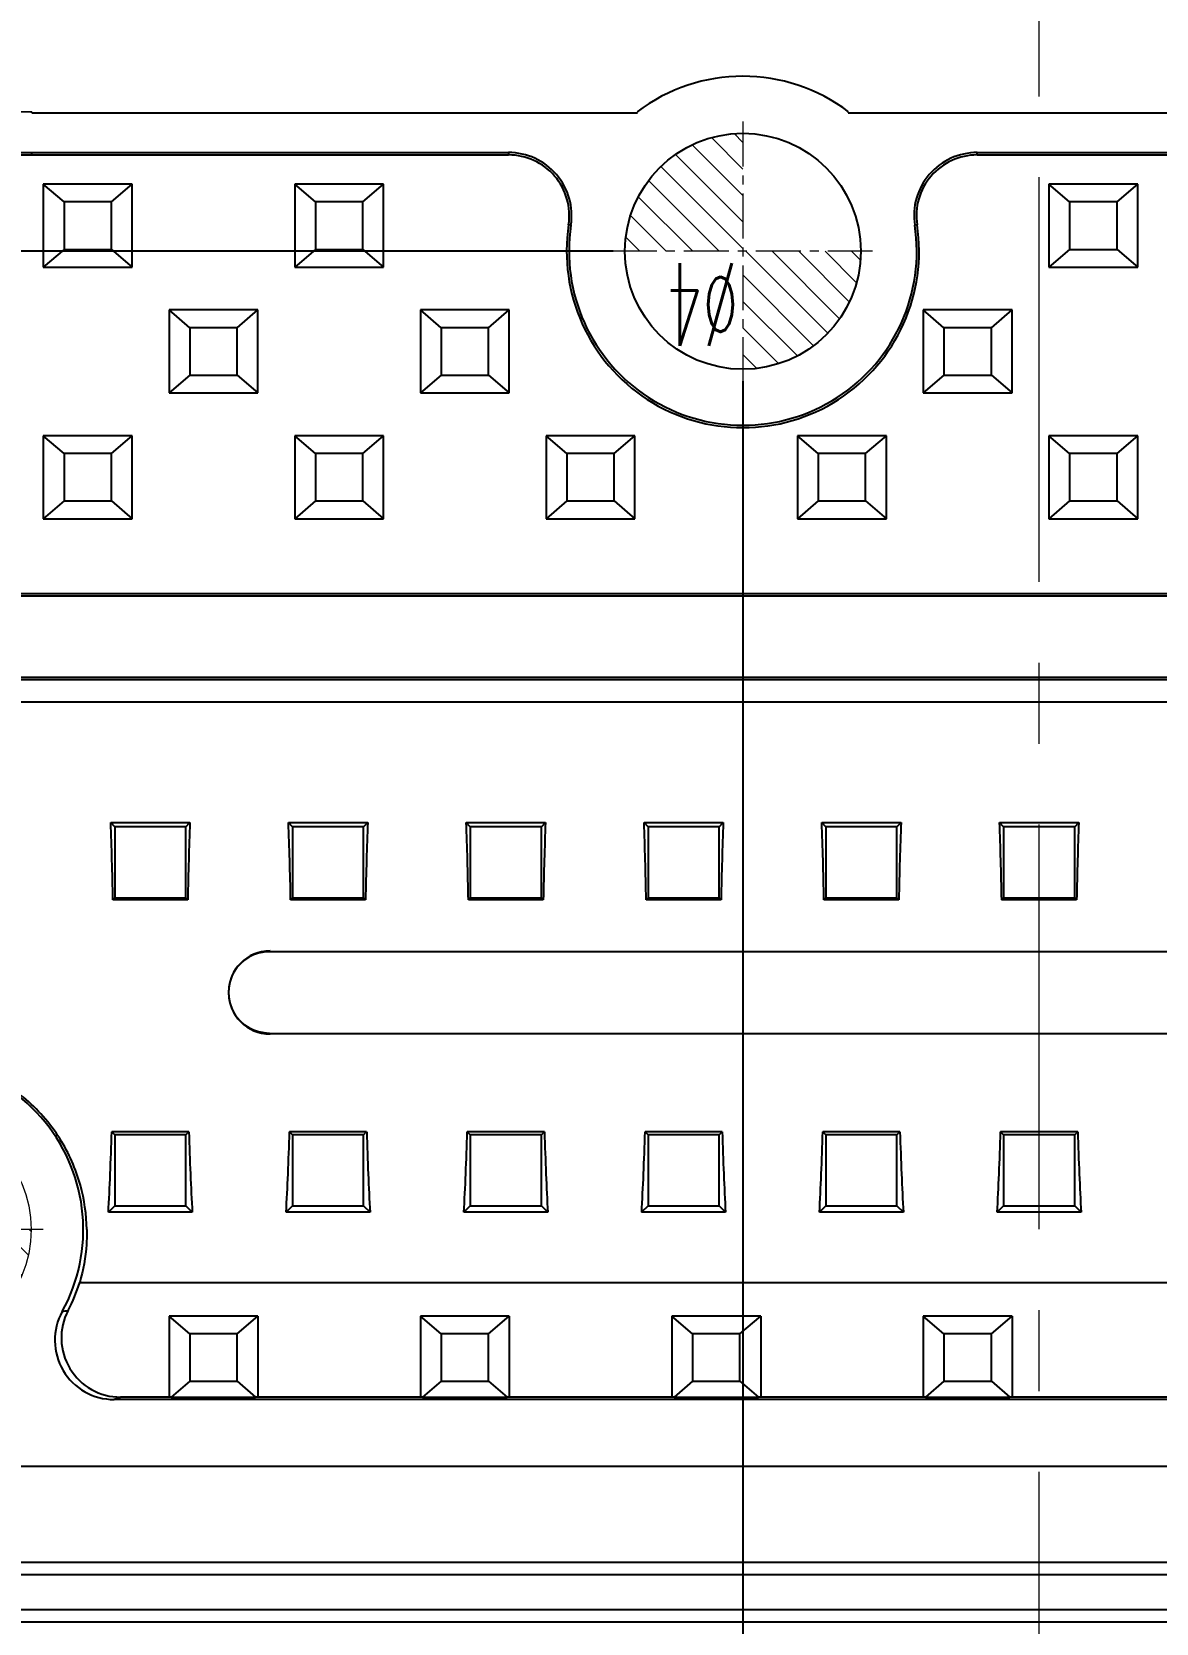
# Model space of a CAD drawing. Header units: millimetres. Extents: x -1495 to -116, y -3881 to 1305.
# Drawn here: x -752.39 to -733.32, y -1310.3 to -1283.32 of the extents above; entities that cross this region are included whole.
import ezdxf

# ---------------------------------------------------------------- set-up
doc = ezdxf.new("R2010")
doc.units = ezdxf.units.MM
doc.header["$LTSCALE"] = 16.335
doc.header["$PDMODE"] = 3
doc.header["$PDSIZE"] = 0.3125
doc.linetypes.add('CENTER', pattern=[0.6, 0.375, -0.075, 0.075, -0.075])
doc.layers.get('0').update_dxf_attribs({"linetype": 'CONTINUOUS'})
doc.layers.get('Defpoints').update_dxf_attribs({"linetype": 'CONTINUOUS'})
for name, color, linetype, lineweight in [('center', 1, 'CENTER', 9), ('dim', 4, 'CONTINUOUS', 9), ('epin', 13, 'CONTINUOUS', 9)]:
    doc.layers.add(name, color=color, linetype=linetype, lineweight=lineweight)
doc.styles.get("Standard").update_dxf_attribs({"font": 'txt', "width": 0.8})
doc.styles.add('TXT05', font='txt.shx', dxfattribs={"width": 0.5, "bigfont": 'gbcbig.shx'})
doc.dimstyles.new('副本 ISO-25-1', dxfattribs={"dimtxt": 5, "dimasz": 5, "dimexe": 0, "dimexo": 0, "dimgap": 0, "dimtad": 1, "dimtxsty": 'Standard', "dimcen": 0, "dimclrd": 4, "dimclre": 4, "dimclrt": 6, "dimazin": 0, "dimtfac": 1, "dimtofl": 0, "dimtmove": 0, "dimatfit": 3, "dimfxl": 0, "dimarcsym": 0})

# ---------------------------------------------------------------- blocks, each defined once
blk = doc.blocks.new('*D702')
at = {"layer": 'Defpoints', "color": 0}
for p in [(-735.3, -1279.458), (-692.398, -1284.533), (-637.464, -1284.533)]:
    blk.add_point(p, dxfattribs=at)
at = {"layer": 'dim', "color": 4, "linetype": 'Continuous', "lineweight": -2}
blk.add_line((-692.398, -1284.533), (-631.464, -1284.533), dxfattribs=at)
at = {"layer": 'dim', "color": 6, "insert": (-634.464, -1283.075), "char_height": 2.5, "attachment_point": 5}
blk.add_mtext('5,08', dxfattribs=at)
blk = doc.blocks.new('*D703')
at = {"layer": 'Defpoints', "color": 0}
for p in [(-735.3, -1279.458), (-707.975, -1302.623), (-637.464, -1302.623)]:
    blk.add_point(p, dxfattribs=at)
at = {"layer": 'dim', "color": 4, "linetype": 'Continuous', "lineweight": -2}
blk.add_line((-707.975, -1302.623), (-629.797, -1302.623), dxfattribs=at)
at = {"layer": 'dim', "color": 6, "insert": (-633.631, -1301.165), "char_height": 2.5, "attachment_point": 5}
blk.add_mtext('23,17', dxfattribs=at)
blk = doc.blocks.new('*D704')
at = {"layer": 'Defpoints', "color": 0}
for p in [(-735.3, -1279.458), (-719.329, -1321.458), (-637.464, -1321.458)]:
    blk.add_point(p, dxfattribs=at)
at = {"layer": 'dim', "color": 4, "linetype": 'Continuous', "lineweight": -2}
blk.add_line((-719.329, -1321.458), (-634.131, -1321.458), dxfattribs=at)
at = {"layer": 'dim', "color": 6, "insert": (-635.797, -1320.208), "char_height": 2.5, "attachment_point": 5}
blk.add_mtext('42', dxfattribs=at)
blk = doc.blocks.new('*D705')
at = {"layer": 'Defpoints', "color": 0}
for p in [(-735.3, -1279.458), (-681.861, -1332.458), (-637.464, -1332.458)]:
    blk.add_point(p, dxfattribs=at)
at = {"layer": 'dim', "color": 4, "linetype": 'Continuous', "lineweight": -2}
blk.add_line((-681.861, -1332.458), (-634.131, -1332.458), dxfattribs=at)
at = {"layer": 'dim', "color": 6, "insert": (-635.797, -1331.208), "char_height": 2.5, "attachment_point": 5}
blk.add_mtext('53', dxfattribs=at)
blk = doc.blocks.new('*D706')
at = {"layer": 'Defpoints', "color": 0}
for p in [(-735.3, -1279.458), (-667.988, -1349.458), (-637.464, -1349.458)]:
    blk.add_point(p, dxfattribs=at)
at = {"layer": 'dim', "color": 4, "linetype": 'Continuous', "lineweight": -2}
blk.add_line((-667.988, -1349.458), (-634.464, -1349.458), dxfattribs=at)
at = {"layer": 'dim', "color": 6, "insert": (-635.964, -1348.208), "char_height": 2.5, "attachment_point": 5}
blk.add_mtext('70', dxfattribs=at)
blk = doc.blocks.new('*D707')
at = {"layer": 'Defpoints', "color": 0}
for p in [(-735.3, -1279.458), (-735.3, -1362.785), (-735.3, -1373.867)]:
    blk.add_point(p, dxfattribs=at)
at = {"layer": 'dim', "color": 4, "linetype": 'Continuous', "lineweight": -2}
blk.add_line((-735.3, -1362.785), (-735.3, -1374.867), dxfattribs=at)
at = {"layer": 'dim', "color": 6, "insert": (-736.55, -1374.367), "char_height": 2.5, "attachment_point": 5, "rotation": 90}
blk.add_mtext('0', dxfattribs=at)
blk = doc.blocks.new('*D708')
at = {"layer": 'Defpoints', "color": 0}
for p in [(-735.3, -1279.458), (-720.3, -1323.767), (-720.3, -1373.867)]:
    blk.add_point(p, dxfattribs=at)
at = {"layer": 'dim', "color": 4, "linetype": 'Continuous', "lineweight": -2}
blk.add_line((-720.3, -1323.767), (-720.3, -1376.534), dxfattribs=at)
at = {"layer": 'dim', "color": 6, "insert": (-721.55, -1375.201), "char_height": 2.5, "attachment_point": 5, "rotation": 90}
blk.add_mtext('15', dxfattribs=at)
blk = doc.blocks.new('*D709')
at = {"layer": 'Defpoints', "color": 0}
for p in [(-735.3, -1279.458), (-710.175, -1302.623), (-710.175, -1373.867)]:
    blk.add_point(p, dxfattribs=at)
at = {"layer": 'dim', "color": 4, "linetype": 'Continuous', "lineweight": -2}
blk.add_line((-710.175, -1302.623), (-710.175, -1381.534), dxfattribs=at)
at = {"layer": 'dim', "color": 6, "insert": (-711.634, -1377.701), "char_height": 2.5, "attachment_point": 5, "rotation": 90}
blk.add_mtext('25,13', dxfattribs=at)
blk = doc.blocks.new('*D710')
at = {"layer": 'Defpoints', "color": 0}
for p in [(-735.3, -1279.458), (-694.598, -1285.166), (-694.598, -1373.867)]:
    blk.add_point(p, dxfattribs=at)
at = {"layer": 'dim', "color": 4, "linetype": 'Continuous', "lineweight": -2}
blk.add_line((-694.598, -1285.166), (-694.598, -1379.867), dxfattribs=at)
at = {"layer": 'dim', "color": 6, "insert": (-696.056, -1376.867), "char_height": 2.5, "attachment_point": 5, "rotation": 90}
blk.add_mtext('40,7', dxfattribs=at)
blk = doc.blocks.new('*D711')
at = {"layer": 'Defpoints', "color": 0}
for p in [(-735.3, -1279.458), (-665.3, -1346.703), (-665.3, -1373.867)]:
    blk.add_point(p, dxfattribs=at)
at = {"layer": 'dim', "color": 4, "linetype": 'Continuous', "lineweight": -2}
blk.add_line((-665.3, -1346.703), (-665.3, -1376.867), dxfattribs=at)
at = {"layer": 'dim', "color": 6, "insert": (-666.55, -1375.367), "char_height": 2.5, "attachment_point": 5, "rotation": 90}
blk.add_mtext('70', dxfattribs=at)
blk = doc.blocks.new('*D730')
at = {"layer": 'Defpoints', "color": 0}
for p in [(-735.3, -1279.458), (-829.184, -1287.045), (-742.525, -1287.045)]:
    blk.add_point(p, dxfattribs=at)
at = {"layer": 'dim', "color": 4, "linetype": 'Continuous', "lineweight": -2}
blk.add_line((-742.525, -1287.045), (-835.518, -1287.045), dxfattribs=at)
at = {"layer": 'dim', "color": 6, "insert": (-832.351, -1285.587), "char_height": 2.5, "attachment_point": 5}
blk.add_mtext('7,59', dxfattribs=at)
blk = doc.blocks.new('*D731')
at = {"layer": 'Defpoints', "color": 0}
for p in [(-735.3, -1279.458), (-769.66, -1287.95), (-829.184, -1292.885)]:
    blk.add_point(p, dxfattribs=at)
at = {"layer": 'dim', "color": 4, "linetype": 'Continuous', "lineweight": -2}
for p, q in [((-821.184, -1287.95), (-825.184, -1292.885)), ((-769.66, -1287.95), (-821.184, -1287.95)), ((-825.184, -1292.885), (-835.518, -1292.885))]:
    blk.add_line(p, q, dxfattribs=at)
at = {"layer": 'dim', "color": 6, "insert": (-832.351, -1291.426), "char_height": 2.5, "attachment_point": 5}
blk.add_mtext('8,49', dxfattribs=at)
blk = doc.blocks.new('*D732')
at = {"layer": 'Defpoints', "color": 0}
for p in [(-735.3, -1279.458), (-829.184, -1303.628), (-756.595, -1303.628)]:
    blk.add_point(p, dxfattribs=at)
at = {"layer": 'dim', "color": 4, "linetype": 'Continuous', "lineweight": -2}
blk.add_line((-756.595, -1303.628), (-836.851, -1303.628), dxfattribs=at)
at = {"layer": 'dim', "color": 6, "insert": (-833.018, -1302.17), "char_height": 2.5, "attachment_point": 5}
blk.add_mtext('24,17', dxfattribs=at)
blk = doc.blocks.new('*D733')
at = {"layer": 'Defpoints', "color": 0}
for p in [(-735.3, -1279.458), (-829.184, -1321.458), (-752.222, -1321.458)]:
    blk.add_point(p, dxfattribs=at)
at = {"layer": 'dim', "color": 4, "linetype": 'Continuous', "lineweight": -2}
blk.add_line((-752.222, -1321.458), (-832.518, -1321.458), dxfattribs=at)
at = {"layer": 'dim', "color": 6, "insert": (-830.851, -1320.208), "char_height": 2.5, "attachment_point": 5}
blk.add_mtext('42', dxfattribs=at)
blk = doc.blocks.new('*D734')
at = {"layer": 'Defpoints', "color": 0}
for p in [(-735.3, -1279.458), (-829.184, -1332.458), (-802.128, -1332.458)]:
    blk.add_point(p, dxfattribs=at)
at = {"layer": 'dim', "color": 4, "linetype": 'Continuous', "lineweight": -2}
blk.add_line((-802.128, -1332.458), (-832.518, -1332.458), dxfattribs=at)
at = {"layer": 'dim', "color": 6, "insert": (-830.851, -1331.208), "char_height": 2.5, "attachment_point": 5}
blk.add_mtext('53', dxfattribs=at)
blk = doc.blocks.new('*D735')
at = {"layer": 'Defpoints', "color": 0}
for p in [(-735.3, -1279.458), (-829.184, -1349.458), (-803.5, -1349.458)]:
    blk.add_point(p, dxfattribs=at)
at = {"layer": 'dim', "color": 4, "linetype": 'Continuous', "lineweight": -2}
blk.add_line((-803.5, -1349.458), (-832.184, -1349.458), dxfattribs=at)
at = {"layer": 'dim', "color": 6, "insert": (-830.684, -1348.208), "char_height": 2.5, "attachment_point": 5}
blk.add_mtext('70', dxfattribs=at)
blk = doc.blocks.new('*D736')
at = {"layer": 'Defpoints', "color": 0}
for p in [(-735.3, -1279.458), (-805.3, -1347.788), (-805.3, -1375.41)]:
    blk.add_point(p, dxfattribs=at)
at = {"layer": 'dim', "color": 4, "linetype": 'Continuous', "lineweight": -2}
blk.add_line((-805.3, -1347.788), (-805.3, -1378.41), dxfattribs=at)
at = {"layer": 'dim', "color": 6, "insert": (-806.55, -1376.91), "char_height": 2.5, "attachment_point": 5, "rotation": 90}
blk.add_mtext('70', dxfattribs=at)
blk = doc.blocks.new('*D737')
at = {"layer": 'Defpoints', "color": 0}
for p in [(-735.3, -1279.458), (-767.46, -1290.15), (-767.46, -1375.41)]:
    blk.add_point(p, dxfattribs=at)
at = {"layer": 'dim', "color": 4, "linetype": 'Continuous', "lineweight": -2}
blk.add_line((-767.46, -1290.15), (-767.46, -1383.077), dxfattribs=at)
at = {"layer": 'dim', "color": 6, "insert": (-768.919, -1379.243), "char_height": 2.5, "attachment_point": 5, "rotation": 90}
blk.add_mtext('32,16', dxfattribs=at)
blk = doc.blocks.new('*D738')
at = {"layer": 'Defpoints', "color": 0}
for p in [(-735.3, -1279.458), (-740.325, -1289.245), (-740.325, -1375.41)]:
    blk.add_point(p, dxfattribs=at)
at = {"layer": 'dim', "color": 4, "linetype": 'Continuous', "lineweight": -2}
blk.add_line((-740.325, -1289.245), (-740.325, -1381.41), dxfattribs=at)
at = {"layer": 'dim', "color": 6, "insert": (-741.784, -1378.41), "char_height": 2.5, "attachment_point": 5, "rotation": 90}
blk.add_mtext('5,03', dxfattribs=at)
blk = doc.blocks.new('*D739')
at = {"layer": 'Defpoints', "color": 0}
for p in [(-735.3, -1279.458), (-754.395, -1305.828), (-754.395, -1375.41)]:
    blk.add_point(p, dxfattribs=at)
at = {"layer": 'dim', "color": 4, "linetype": 'Continuous', "lineweight": -2}
blk.add_line((-754.395, -1305.828), (-754.395, -1380.41), dxfattribs=at)
at = {"layer": 'dim', "color": 6, "insert": (-755.854, -1377.91), "char_height": 2.5, "attachment_point": 5, "rotation": 90}
blk.add_mtext('19,1', dxfattribs=at)
blk = doc.blocks.new('*D740')
at = {"layer": 'Defpoints', "color": 0}
for p in [(-735.3, -1279.458), (-750.3, -1324.199), (-750.3, -1375.41)]:
    blk.add_point(p, dxfattribs=at)
at = {"layer": 'dim', "color": 4, "linetype": 'Continuous', "lineweight": -2}
blk.add_line((-750.3, -1324.199), (-750.3, -1378.077), dxfattribs=at)
at = {"layer": 'dim', "color": 6, "insert": (-751.55, -1376.743), "char_height": 2.5, "attachment_point": 5, "rotation": 90}
blk.add_mtext('15', dxfattribs=at)
blk = doc.blocks.new('epin_ejp_4')
at = {"layer": 'epin'}
h = blk.add_hatch(dxfattribs=at)
h.set_pattern_fill('_ANSI31', color=123, scale=0.1, angle=90, style=0)
h.set_pattern_definition([(135, (760.4252, 313.6428), (-0.2245064, -0.2245064), [])])
h.paths.add_polyline_path([(0, 2, 0.414214), (-2, 0), (0, 0)])
h.paths.add_polyline_path([(2, 0), (0, 0), (0, -2, 0.414214)])
at = {"layer": 'epin', "color": 1, "linetype": 'CENTER', "ltscale": 0.124395}
for p, q in [((0, -2.2), (0, 2.2)), ((-2.2, 0), (2.2, 0))]:
    blk.add_line(p, q, dxfattribs=at)
at = {"layer": 'epin'}
blk.add_circle((0, 0), 2, dxfattribs=at)
at = {"layer": 'epin', "color": 6, "style": 'TXT05', "width": 0.5}
blk.add_text('%%c4', height=1.4, dxfattribs=at).set_placement((0.08, 0.2))

msp = doc.modelspace()

# ---------------------------------------------------------------- linework, layer by layer
at = {"color": 7, "linetype": 'Continuous'}
for p, q in [((-752.385, -1284.699), (-752.385, -1284.682)), ((-752.385, -1284.699), (-742.112, -1284.699)), ((-742.112, -1284.699), (-742.118, -1284.682)), ((-738.538, -1284.699), (-738.532, -1284.682)), ((-738.538, -1284.699), (-718.215, -1284.699)), ((-752.385, -1285.411), (-752.385, -1285.371)), ((-752.385, -1285.371), (-744.3, -1285.371)), ((-744.3, -1285.371), (-744.3, -1285.411)), ((-736.351, -1285.411), (-736.351, -1285.371)), ((-736.351, -1285.371), (-718.215, -1285.371)), ((-752.385, -1285.411), (-744.3, -1285.411)), ((-736.351, -1285.411), (-718.215, -1285.411)), ((-752.19, -1285.907), (-752.19, -1287.314)), ((-751.839, -1286.209), (-752.19, -1285.907)), ((-750.683, -1285.907), (-752.19, -1285.907)), ((-751.035, -1286.209), (-750.683, -1285.907)), ((-750.683, -1287.314), (-750.683, -1285.907)), ((-747.926, -1285.907), (-747.926, -1287.314)), ((-747.575, -1286.209), (-747.926, -1285.907)), ((-746.419, -1285.907), (-747.926, -1285.907)), ((-746.771, -1286.209), (-746.419, -1285.907)), ((-746.419, -1287.314), (-746.419, -1285.907)), ((-735.135, -1285.907), (-735.135, -1287.314)), ((-734.783, -1286.209), (-735.135, -1285.907)), ((-733.627, -1285.907), (-735.135, -1285.907)), ((-733.979, -1286.209), (-733.627, -1285.907)), ((-733.627, -1287.314), (-733.627, -1285.907)), ((-751.839, -1286.209), (-751.839, -1287.013)), ((-751.035, -1286.209), (-751.839, -1286.209)), ((-751.035, -1287.013), (-751.035, -1286.209)), ((-747.575, -1286.209), (-747.575, -1287.013)), ((-746.771, -1286.209), (-747.575, -1286.209)), ((-746.771, -1287.013), (-746.771, -1286.209)), ((-734.783, -1286.209), (-734.783, -1287.013)), ((-733.979, -1286.209), (-734.783, -1286.209)), ((-733.979, -1287.013), (-733.979, -1286.209)), ((-743.241, -1286.603), (-743.28, -1286.597)), ((-737.37, -1286.597), (-737.41, -1286.603)), ((-751.839, -1287.013), (-752.19, -1287.314)), ((-751.839, -1287.013), (-751.035, -1287.013)), ((-751.035, -1287.013), (-750.683, -1287.314)), ((-747.575, -1287.013), (-747.926, -1287.314)), ((-747.575, -1287.013), (-746.771, -1287.013)), ((-746.771, -1287.013), (-746.419, -1287.314)), ((-734.783, -1287.013), (-735.135, -1287.314)), ((-734.783, -1287.013), (-733.979, -1287.013)), ((-733.979, -1287.013), (-733.627, -1287.314)), ((-752.19, -1287.314), (-750.683, -1287.314)), ((-747.926, -1287.314), (-746.419, -1287.314)), ((-735.135, -1287.314), (-733.627, -1287.314)), ((-750.058, -1288.039), (-750.058, -1289.446)), ((-749.707, -1288.341), (-750.058, -1288.039)), ((-748.551, -1288.039), (-750.058, -1288.039)), ((-748.903, -1288.341), (-748.551, -1288.039)), ((-748.551, -1289.446), (-748.551, -1288.039)), ((-745.794, -1288.039), (-745.794, -1289.446)), ((-745.443, -1288.341), (-745.794, -1288.039)), ((-744.287, -1288.039), (-745.794, -1288.039)), ((-744.639, -1288.341), (-744.287, -1288.039)), ((-744.287, -1289.446), (-744.287, -1288.039)), ((-737.267, -1288.039), (-737.267, -1289.446)), ((-736.915, -1288.341), (-737.267, -1288.039)), ((-735.759, -1288.039), (-737.267, -1288.039)), ((-736.111, -1288.341), (-735.759, -1288.039)), ((-735.759, -1289.446), (-735.759, -1288.039)), ((-749.707, -1288.341), (-749.707, -1289.145)), ((-748.903, -1288.341), (-749.707, -1288.341)), ((-748.903, -1289.145), (-748.903, -1288.341)), ((-745.443, -1288.341), (-745.443, -1289.145)), ((-744.639, -1288.341), (-745.443, -1288.341)), ((-744.639, -1289.145), (-744.639, -1288.341)), ((-736.915, -1288.341), (-736.915, -1289.145)), ((-736.111, -1288.341), (-736.915, -1288.341)), ((-736.111, -1289.145), (-736.111, -1288.341)), ((-749.707, -1289.145), (-750.058, -1289.446)), ((-749.707, -1289.145), (-748.903, -1289.145)), ((-748.903, -1289.145), (-748.551, -1289.446)), ((-745.443, -1289.145), (-745.794, -1289.446)), ((-745.443, -1289.145), (-744.639, -1289.145)), ((-744.639, -1289.145), (-744.287, -1289.446)), ((-736.915, -1289.145), (-737.267, -1289.446)), ((-736.915, -1289.145), (-736.111, -1289.145)), ((-736.111, -1289.145), (-735.759, -1289.446)), ((-750.058, -1289.446), (-748.551, -1289.446)), ((-745.794, -1289.446), (-744.287, -1289.446)), ((-737.267, -1289.446), (-735.759, -1289.446)), ((-752.19, -1290.171), (-752.19, -1291.578)), ((-751.839, -1290.473), (-752.19, -1290.171)), ((-750.683, -1290.171), (-752.19, -1290.171)), ((-751.035, -1290.473), (-750.683, -1290.171)), ((-750.683, -1291.578), (-750.683, -1290.171)), ((-747.926, -1290.171), (-747.926, -1291.578)), ((-747.575, -1290.473), (-747.926, -1290.171)), ((-746.419, -1290.171), (-747.926, -1290.171)), ((-746.771, -1290.473), (-746.419, -1290.171)), ((-746.419, -1291.578), (-746.419, -1290.171)), ((-743.663, -1290.171), (-743.663, -1291.578)), ((-743.311, -1290.473), (-743.663, -1290.171)), ((-742.155, -1290.171), (-743.663, -1290.171)), ((-742.507, -1290.473), (-742.155, -1290.171)), ((-742.155, -1291.578), (-742.155, -1290.171)), ((-739.399, -1290.171), (-739.399, -1291.578)), ((-739.047, -1290.473), (-739.399, -1290.171)), ((-737.891, -1290.171), (-739.399, -1290.171)), ((-738.243, -1290.473), (-737.891, -1290.171)), ((-737.891, -1291.578), (-737.891, -1290.171)), ((-735.135, -1290.171), (-735.135, -1291.578)), ((-734.783, -1290.473), (-735.135, -1290.171)), ((-733.627, -1290.171), (-735.135, -1290.171)), ((-733.979, -1290.473), (-733.627, -1290.171)), ((-733.627, -1291.578), (-733.627, -1290.171)), ((-751.839, -1290.473), (-751.839, -1291.277)), ((-751.035, -1290.473), (-751.839, -1290.473)), ((-751.035, -1291.277), (-751.035, -1290.473)), ((-747.575, -1290.473), (-747.575, -1291.277)), ((-746.771, -1290.473), (-747.575, -1290.473)), ((-746.771, -1291.277), (-746.771, -1290.473)), ((-743.311, -1290.473), (-743.311, -1291.277)), ((-742.507, -1290.473), (-743.311, -1290.473)), ((-742.507, -1291.277), (-742.507, -1290.473)), ((-739.047, -1290.473), (-739.047, -1291.277)), ((-738.243, -1290.473), (-739.047, -1290.473)), ((-738.243, -1291.277), (-738.243, -1290.473)), ((-734.783, -1290.473), (-734.783, -1291.277)), ((-733.979, -1290.473), (-734.783, -1290.473)), ((-733.979, -1291.277), (-733.979, -1290.473)), ((-751.839, -1291.277), (-752.19, -1291.578)), ((-751.839, -1291.277), (-751.035, -1291.277)), ((-751.035, -1291.277), (-750.683, -1291.578)), ((-747.575, -1291.277), (-747.926, -1291.578)), ((-747.575, -1291.277), (-746.771, -1291.277)), ((-746.771, -1291.277), (-746.419, -1291.578)), ((-743.311, -1291.277), (-743.663, -1291.578)), ((-743.311, -1291.277), (-742.507, -1291.277)), ((-742.507, -1291.277), (-742.155, -1291.578)), ((-739.047, -1291.277), (-739.399, -1291.578)), ((-739.047, -1291.277), (-738.243, -1291.277)), ((-738.243, -1291.277), (-737.891, -1291.578)), ((-734.783, -1291.277), (-735.135, -1291.578)), ((-734.783, -1291.277), (-733.979, -1291.277)), ((-733.979, -1291.277), (-733.627, -1291.578)), ((-752.19, -1291.578), (-750.683, -1291.578)), ((-747.926, -1291.578), (-746.419, -1291.578)), ((-743.663, -1291.578), (-742.155, -1291.578)), ((-739.399, -1291.578), (-737.891, -1291.578)), ((-735.135, -1291.578), (-733.627, -1291.578)), ((-730.275, -1292.89), (-762.204, -1292.89)), ((-730.275, -1292.851), (-762.182, -1292.851)), ((-761.63, -1294.266), (-730.275, -1294.266)), ((-761.58, -1294.305), (-730.275, -1294.305)), ((-730.275, -1294.689), (-761.508, -1294.689)), ((-750.978, -1296.798), (-751.047, -1296.729)), ((-751.047, -1296.729), (-749.703, -1296.729)), ((-750.978, -1296.798), (-750.978, -1298.004)), ((-749.772, -1296.798), (-750.978, -1296.798)), ((-749.772, -1296.798), (-749.703, -1296.729)), ((-749.772, -1298.004), (-749.772, -1296.798)), ((-747.963, -1296.798), (-748.032, -1296.729)), ((-748.032, -1296.729), (-746.688, -1296.729)), ((-747.963, -1296.798), (-747.963, -1298.004)), ((-746.757, -1296.798), (-747.963, -1296.798)), ((-746.757, -1296.798), (-746.688, -1296.729)), ((-746.757, -1298.004), (-746.757, -1296.798)), ((-744.948, -1296.798), (-745.017, -1296.729)), ((-745.017, -1296.729), (-743.673, -1296.729)), ((-744.948, -1296.798), (-744.948, -1298.004)), ((-743.742, -1296.798), (-744.948, -1296.798)), ((-743.742, -1296.798), (-743.673, -1296.729)), ((-743.742, -1298.004), (-743.742, -1296.798)), ((-741.933, -1296.798), (-742.002, -1296.729)), ((-742.002, -1296.729), (-740.658, -1296.729)), ((-741.933, -1296.798), (-741.933, -1298.004)), ((-740.727, -1296.798), (-741.933, -1296.798)), ((-740.727, -1296.798), (-740.658, -1296.729)), ((-740.727, -1298.004), (-740.727, -1296.798)), ((-738.918, -1296.798), (-738.987, -1296.729)), ((-738.987, -1296.729), (-737.643, -1296.729)), ((-738.918, -1296.798), (-738.918, -1298.004)), ((-737.712, -1296.798), (-738.918, -1296.798)), ((-737.712, -1296.798), (-737.643, -1296.729)), ((-737.712, -1298.004), (-737.712, -1296.798)), ((-735.903, -1296.798), (-735.972, -1296.729)), ((-735.972, -1296.729), (-734.628, -1296.729)), ((-735.903, -1296.798), (-735.903, -1298.004)), ((-734.697, -1296.798), (-735.903, -1296.798)), ((-734.697, -1296.798), (-734.628, -1296.729)), ((-734.697, -1298.004), (-734.697, -1296.798)), ((-750.978, -1298.004), (-751.011, -1298.036)), ((-749.74, -1298.036), (-751.011, -1298.036)), ((-750.978, -1298.004), (-749.772, -1298.004)), ((-749.772, -1298.004), (-749.74, -1298.036)), ((-747.963, -1298.004), (-747.996, -1298.036)), ((-746.725, -1298.036), (-747.996, -1298.036)), ((-747.963, -1298.004), (-746.757, -1298.004)), ((-746.757, -1298.004), (-746.725, -1298.036)), ((-744.948, -1298.004), (-744.981, -1298.036)), ((-743.71, -1298.036), (-744.981, -1298.036)), ((-744.948, -1298.004), (-743.742, -1298.004)), ((-743.742, -1298.004), (-743.71, -1298.036)), ((-741.933, -1298.004), (-741.966, -1298.036)), ((-740.695, -1298.036), (-741.966, -1298.036)), ((-741.933, -1298.004), (-740.727, -1298.004)), ((-740.727, -1298.004), (-740.695, -1298.036)), ((-738.918, -1298.004), (-738.951, -1298.036)), ((-737.68, -1298.036), (-738.951, -1298.036)), ((-738.918, -1298.004), (-737.712, -1298.004)), ((-737.712, -1298.004), (-737.68, -1298.036)), ((-735.903, -1298.004), (-735.936, -1298.036)), ((-734.665, -1298.036), (-735.936, -1298.036)), ((-735.903, -1298.004), (-734.697, -1298.004)), ((-734.697, -1298.004), (-734.665, -1298.036)), ((-748.361, -1298.92), (-748.345, -1298.904)), ((-730.275, -1298.92), (-748.361, -1298.92)), ((-748.361, -1300.296), (-748.345, -1300.312)), ((-730.275, -1300.312), (-748.345, -1300.312)), ((-750.978, -1302.02), (-751.03, -1301.968)), ((-751.03, -1301.968), (-749.721, -1301.968)), ((-750.978, -1302.02), (-750.978, -1303.226)), ((-749.772, -1302.02), (-750.978, -1302.02)), ((-749.772, -1302.02), (-749.721, -1301.968)), ((-749.772, -1303.226), (-749.772, -1302.02)), ((-747.963, -1302.02), (-748.015, -1301.968)), ((-748.015, -1301.968), (-746.706, -1301.968)), ((-747.963, -1302.02), (-747.963, -1303.226)), ((-746.757, -1302.02), (-747.963, -1302.02)), ((-746.757, -1302.02), (-746.706, -1301.968)), ((-746.757, -1303.226), (-746.757, -1302.02)), ((-744.948, -1302.02), (-745, -1301.968)), ((-745, -1301.968), (-743.691, -1301.968)), ((-744.948, -1302.02), (-744.948, -1303.226)), ((-743.742, -1302.02), (-744.948, -1302.02)), ((-743.742, -1302.02), (-743.691, -1301.968)), ((-743.742, -1303.226), (-743.742, -1302.02)), ((-741.933, -1302.02), (-741.985, -1301.968)), ((-741.985, -1301.968), (-740.676, -1301.968)), ((-741.933, -1302.02), (-741.933, -1303.226)), ((-740.727, -1302.02), (-741.933, -1302.02)), ((-740.727, -1302.02), (-740.676, -1301.968)), ((-740.727, -1303.226), (-740.727, -1302.02)), ((-738.918, -1302.02), (-738.97, -1301.968)), ((-738.97, -1301.968), (-737.661, -1301.968)), ((-738.918, -1302.02), (-738.918, -1303.226)), ((-737.712, -1302.02), (-738.918, -1302.02)), ((-737.712, -1302.02), (-737.661, -1301.968)), ((-737.712, -1303.226), (-737.712, -1302.02)), ((-735.955, -1301.968), (-734.646, -1301.968)), ((-735.903, -1302.02), (-735.955, -1301.968)), ((-735.903, -1302.02), (-735.903, -1303.226)), ((-734.697, -1302.02), (-735.903, -1302.02)), ((-734.697, -1302.02), (-734.646, -1301.968)), ((-734.697, -1303.226), (-734.697, -1302.02)), ((-750.978, -1303.226), (-751.087, -1303.335)), ((-749.663, -1303.335), (-751.087, -1303.335)), ((-750.978, -1303.226), (-749.772, -1303.226)), ((-749.772, -1303.226), (-749.663, -1303.335)), ((-747.963, -1303.226), (-748.072, -1303.335)), ((-746.648, -1303.335), (-748.072, -1303.335)), ((-747.963, -1303.226), (-746.757, -1303.226)), ((-746.757, -1303.226), (-746.648, -1303.335)), ((-744.948, -1303.226), (-745.057, -1303.335)), ((-743.633, -1303.335), (-745.057, -1303.335)), ((-744.948, -1303.226), (-743.742, -1303.226)), ((-743.742, -1303.226), (-743.633, -1303.335)), ((-741.933, -1303.226), (-742.042, -1303.335)), ((-740.618, -1303.335), (-742.042, -1303.335)), ((-741.933, -1303.226), (-740.727, -1303.226)), ((-740.727, -1303.226), (-740.618, -1303.335)), ((-738.918, -1303.226), (-739.027, -1303.335)), ((-737.603, -1303.335), (-739.027, -1303.335)), ((-738.918, -1303.226), (-737.712, -1303.226)), ((-737.712, -1303.226), (-737.603, -1303.335)), ((-735.903, -1303.226), (-736.012, -1303.335)), ((-734.588, -1303.335), (-736.012, -1303.335)), ((-735.903, -1303.226), (-734.697, -1303.226)), ((-734.697, -1303.226), (-734.588, -1303.335)), ((-751.573, -1304.526), (-730.275, -1304.526)), ((-750.058, -1305.095), (-750.058, -1306.468)), ((-749.707, -1305.396), (-750.058, -1305.095)), ((-748.551, -1305.095), (-750.058, -1305.095)), ((-748.903, -1305.396), (-748.551, -1305.095)), ((-748.551, -1305.095), (-748.551, -1306.468)), ((-745.794, -1305.095), (-745.794, -1306.468)), ((-745.443, -1305.396), (-745.794, -1305.095)), ((-744.287, -1305.095), (-745.794, -1305.095)), ((-744.639, -1305.396), (-744.287, -1305.095)), ((-744.287, -1305.095), (-744.287, -1306.468)), ((-741.531, -1305.095), (-741.531, -1306.468)), ((-741.179, -1305.396), (-741.531, -1305.095)), ((-740.023, -1305.095), (-741.531, -1305.095)), ((-740.375, -1305.396), (-740.023, -1305.095)), ((-740.023, -1305.095), (-740.023, -1306.468)), ((-737.267, -1305.095), (-737.267, -1306.468)), ((-735.759, -1305.095), (-737.267, -1305.095)), ((-736.915, -1305.396), (-737.267, -1305.095)), ((-736.111, -1305.396), (-735.759, -1305.095)), ((-735.759, -1305.095), (-735.759, -1306.468)), ((-749.707, -1305.396), (-749.707, -1306.2)), ((-748.903, -1305.396), (-749.707, -1305.396)), ((-748.903, -1306.2), (-748.903, -1305.396)), ((-745.443, -1305.396), (-745.443, -1306.2)), ((-744.639, -1305.396), (-745.443, -1305.396)), ((-744.639, -1306.2), (-744.639, -1305.396)), ((-741.179, -1305.396), (-741.179, -1306.2)), ((-740.375, -1305.396), (-741.179, -1305.396)), ((-740.375, -1306.2), (-740.375, -1305.396)), ((-736.915, -1305.396), (-736.915, -1306.2)), ((-736.111, -1305.396), (-736.915, -1305.396)), ((-736.111, -1306.2), (-736.111, -1305.396)), ((-749.707, -1306.2), (-750.02, -1306.469)), ((-749.707, -1306.2), (-748.903, -1306.2)), ((-748.903, -1306.2), (-748.589, -1306.469)), ((-745.443, -1306.2), (-745.757, -1306.469)), ((-745.443, -1306.2), (-744.639, -1306.2)), ((-744.639, -1306.2), (-744.325, -1306.469)), ((-741.179, -1306.2), (-741.493, -1306.469)), ((-741.179, -1306.2), (-740.375, -1306.2)), ((-740.375, -1306.2), (-740.061, -1306.469)), ((-736.915, -1306.2), (-737.229, -1306.469)), ((-736.915, -1306.2), (-736.111, -1306.2)), ((-736.111, -1306.2), (-735.797, -1306.469)), ((-750.878, -1306.468), (-750.989, -1306.508)), ((-715.2, -1306.508), (-750.989, -1306.508)), ((-750.058, -1306.468), (-750.878, -1306.468)), ((-750.02, -1306.469), (-750.058, -1306.468)), ((-750.02, -1306.469), (-748.589, -1306.469)), ((-748.551, -1306.468), (-748.589, -1306.469)), ((-745.794, -1306.468), (-748.551, -1306.468)), ((-745.757, -1306.469), (-745.794, -1306.468)), ((-745.757, -1306.469), (-744.325, -1306.469)), ((-744.287, -1306.468), (-744.325, -1306.469)), ((-741.531, -1306.468), (-744.287, -1306.468)), ((-741.493, -1306.469), (-741.531, -1306.468)), ((-741.493, -1306.469), (-740.061, -1306.469)), ((-740.023, -1306.468), (-740.061, -1306.469)), ((-737.267, -1306.468), (-740.023, -1306.468)), ((-737.229, -1306.469), (-737.267, -1306.468)), ((-737.229, -1306.469), (-735.797, -1306.469)), ((-735.759, -1306.468), (-735.797, -1306.469)), ((-733.003, -1306.468), (-735.759, -1306.468)), ((-754.082, -1307.638), (-715.2, -1307.638)), ((-754.082, -1309.266), (-715.2, -1309.266)), ((-754.082, -1309.472), (-715.2, -1309.472)), ((-715.2, -1310.075), (-754.081, -1310.075)), ((-754.081, -1310.276), (-715.2, -1310.276))]:
    msp.add_line(p, q, dxfattribs=at)
msp.add_circle((-740.325, -1287.045), 2, dxfattribs=at)
for centre, radius, start, end in [((-752.385, -1269.458), 15.914, 106.2631, 270), ((-752.385, -1269.458), 15.224, 90, 270), ((-740.325, -1287.045), 2.967, 52.8196, 127.1804), ((-752.385, -1269.458), 15.953, 252.8905, 270), ((-744.3, -1286.442), 1.071, 351.3731, 90), ((-736.351, -1286.442), 1.071, 90, 188.6269), ((-744.3, -1286.442), 1.031, 351.3731, 90), ((-736.351, -1286.442), 1.031, 90, 188.6269), ((-740.325, -1287.045), 2.989, 171.3731, 8.6269), ((-740.325, -1287.045), 2.949, 171.3731, 8.6269), ((-748.345, -1299.608), 0.704, 90.0095, 269.9905), ((-754.395, -1303.628), 2.883, 331.1642, 175.2856), ((-754.395, -1303.628), 2.962, 332.4357, 342.3415), ((-750.989, -1305.503), 1.005, 151.1711, 270.0173), ((-750.879, -1305.463), 1.005, 152.4405, 270.0163), ((-753.861, -1294.693), 10.515, 280.9174, 281.4738)]:
    msp.add_arc(centre, radius, start, end, dxfattribs=at)
for centre, major_axis, ratio, start_param, end_param in [((-751.381, -1299.608), (0, 5.779), 0.066667, -1.29536, -1.0492), ((-749.369, -1299.608), (0, 5.779), 0.066667, 1.0492, 1.29536), ((-748.366, -1299.608), (0, 5.779), 0.066667, -1.29536, -1.0492), ((-746.354, -1299.608), (0, 5.779), 0.066667, 1.0492, 1.29536), ((-745.351, -1299.608), (0, 5.779), 0.066667, -1.29536, -1.0492), ((-743.339, -1299.608), (0, 5.779), 0.066667, 1.0492, 1.29536), ((-742.336, -1299.608), (0, 5.779), 0.066667, -1.29536, -1.0492), ((-740.324, -1299.608), (0, 5.779), 0.066667, 1.0492, 1.29536), ((-739.321, -1299.608), (0, 5.779), 0.066667, -1.29536, -1.0492), ((-737.309, -1299.608), (0, 5.779), 0.066667, 1.0492, 1.29536), ((-736.306, -1299.608), (0, 5.779), 0.066667, -1.29536, -1.0492), ((-734.294, -1299.608), (0, 5.779), 0.066667, 1.0492, 1.29536), ((-748.361, -1299.608), (0.688, 0), 0.999962, 1.570777, 4.712408), ((-751.381, -1299.608), (0, 5.779), 0.066667, -2.271709, -1.991567), ((-749.369, -1299.608), (0, 5.779), 0.066667, -4.291618, -4.011476), ((-748.366, -1299.608), (0, 5.779), 0.066667, -2.271709, -1.991567), ((-746.354, -1299.608), (0, 5.779), 0.066667, -4.291618, -4.011476), ((-745.351, -1299.608), (0, 5.779), 0.066667, -2.271709, -1.991567), ((-743.339, -1299.608), (0, 5.779), 0.066667, -4.291618, -4.011476), ((-742.336, -1299.608), (0, 5.779), 0.066667, -2.271709, -1.991567), ((-740.324, -1299.608), (0, 5.779), 0.066667, -4.291618, -4.011476), ((-739.321, -1299.608), (0, 5.779), 0.066667, -2.271709, -1.991567), ((-737.309, -1299.608), (0, 5.779), 0.066667, -4.291618, -4.011476), ((-736.306, -1299.608), (0, 5.779), 0.066667, -2.271709, -1.991567), ((-734.294, -1299.608), (0, 5.779), 0.066667, -4.291618, -4.011476)]:
    msp.add_ellipse(centre, major_axis=major_axis, ratio=ratio, start_param=start_param, end_param=end_param, dxfattribs=at)
for points, knots in [([(-751.453, -1303.628), (-751.457, -1303.375), (-751.535, -1302.833), (-751.884, -1302.042), (-752.502, -1301.338), (-753.346, -1300.848), (-754.318, -1300.658), (-755.299, -1300.798), (-756.17, -1301.245), (-756.621, -1301.711), (-756.801, -1301.968)], [0, 0, 0, 0, 0.102891, 0.219844, 0.346406, 0.477245, 0.609247, 0.741303, 0.872458, 1, 1, 1, 1]), ([(-751.453, -1303.628), (-751.451, -1303.712), (-751.459, -1304.015), (-751.512, -1304.316), (-751.573, -1304.526)], [0, 0, 0, 0, 0.276727, 1, 1, 1, 1])]:
    msp.add_open_spline(points, degree=3, knots=knots, dxfattribs=at)
at = {"layer": 'center', "color": 1, "linetype": 'CENTER', "ltscale": 1.119559}
msp.add_line((-735.3, -1369.458), (-735.3, -1189.458), dxfattribs=at)

# ---------------------------------------------------------------- block references
at = {"layer": 'epin', "rotation": 180}
for p in [(-740.325, -1287.045), (-754.395, -1303.628)]:
    msp.add_blockref('epin_ejp_4', p, dxfattribs=at)

# ---------------------------------------------------------------- dimensions: what is measured, and where the dimension line sits
at = {"layer": 'dim'}
for feature_location, offset, dtype, origin, picture, middle in [((-756.595, -1303.628), (-72.589, 0), 0, (-735.3, -1279.458), '*D732', (-833.018, -1302.17)), ((-742.525, -1287.045), (-86.659, 0), 0, (-735.3, -1279.458), '*D730', (-832.351, -1285.587)), ((-769.66, -1287.95), (-59.524, -4.935), 0, (-735.3, -1279.458), '*D731', (-832.351, -1291.426)), ((-752.222, -1321.458), (-76.962, 0), 0, (-735.3, -1279.458), '*D733', (-830.851, -1320.208)), ((-802.128, -1332.458), (-27.056, 0), 0, (-735.3, -1279.458), '*D734', (-830.851, -1331.208)), ((-803.5, -1349.458), (-25.684, 0), 0, (-735.3, -1279.458), '*D735', (-830.684, -1348.208)), ((-805.3, -1347.788), (0, -27.623), 1, (-735.3, -1279.458), '*D736', (-806.55, -1376.91)), ((-767.46, -1290.15), (0, -85.26), 1, (-735.3, -1279.458), '*D737', (-768.919, -1379.243)), ((-754.395194348, -1305.827864147), (0, -69.582272636), 1, (-735.300194348, -1279.457864147), '*D739', (-755.853527681, -1377.910136783)), ((-750.3, -1324.199), (0, -51.211), 1, (-735.3, -1279.458), '*D740', (-751.55, -1376.743)), ((-740.325194348, -1289.245364147), (0, -86.164772636), 1, (-735.300194348, -1279.457864147), '*D738', (-741.783527681, -1378.410136783)), ((-735.300194348, -1362.784927815), (0, -11.082571827), 1, (-735.300194348, -1279.457864147), '*D707', (-736.550194348, -1374.367499642)), ((-692.397694348, -1284.532864147), (54.933855361, 0), 0, (-735.300194348, -1279.457864147), '*D702', (-634.463838987, -1283.074530814)), ((-707.975194348, -1302.622864147), (70.511355361, 0), 0, (-735.300194348, -1279.457864147), '*D703', (-633.630505653, -1301.164530814)), ((-719.329, -1321.458), (81.865, 0), 0, (-735.3, -1279.458), '*D704', (-635.797, -1320.208)), ((-681.861, -1332.458), (44.397, 0), 0, (-735.3, -1279.458), '*D705', (-635.797, -1331.208)), ((-667.988, -1349.458), (30.525, 0), 0, (-735.3, -1279.458), '*D706', (-635.964, -1348.208)), ((-720.3, -1323.767), (0, -50.1), 1, (-735.3, -1279.458), '*D708', (-721.55, -1375.201)), ((-710.175194348, -1302.622864147), (0, -71.244635495), 1, (-735.300194348, -1279.457864147), '*D709', (-711.633527681, -1377.700832975)), ((-694.598, -1285.166), (0, -88.701), 1, (-735.3, -1279.458), '*D710', (-696.056, -1376.867)), ((-665.3, -1346.703), (0, -27.165), 1, (-735.3, -1279.458), '*D711', (-666.55, -1375.367))]:
    dim = msp.add_ordinate_dim(feature_location=feature_location, offset=offset, dtype=dtype, origin=origin, dimstyle='副本 ISO-25-1', override={"dimtxt": 2.5, "dimasz": 2, "dimfxl": 1.25, "dimarcsym": 1}, dxfattribs=at)
    dim.commit()
    dim.dimension.update_dxf_attribs({"geometry": picture, "text_midpoint": middle})

doc.saveas('drawing.dxf')
